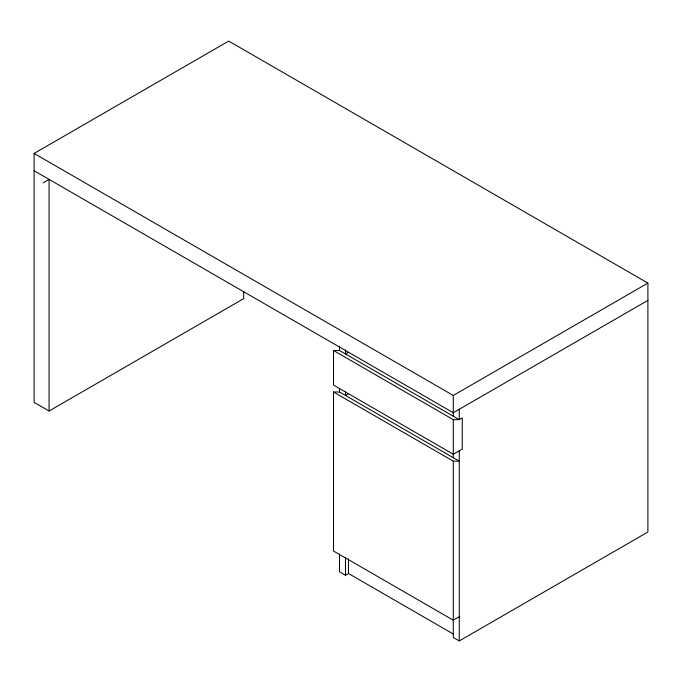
<?xml version="1.0" encoding="UTF-8"?>
<svg xmlns="http://www.w3.org/2000/svg" width="682" height="682" viewBox="0 0 682 682"><rect width="100%" height="100%" fill="white"/><g stroke="black" fill="none" stroke-linecap="round" stroke-linejoin="round"><path stroke-width="1.02" d="M243.687 291.214L243.687 298.648L49.07 411.016L34.1 402.371L34.1 153.441L228.717 41.073L647.9 283.09L647.9 532.02L459.267 640.927L453.283 637.465L453.283 461.143L333.515 391.997L333.515 551.03L453.283 620.177L459.267 616.724M43.085 182.827L49.07 179.366L49.07 411.016M348.485 352.236L345.493 353.967L345.493 349.815M348.485 393.727L345.493 395.449L345.493 391.306M34.1 153.441L453.283 395.449L647.9 283.09M453.283 412.738L647.9 300.378M453.283 454.229L462.26 449.037L462.26 417.921L459.267 419.652L453.283 419.652L333.515 350.505L333.515 385.083L453.513 454.357M339.5 553.886L339.5 571.78L345.493 575.233L348.485 573.502L453.513 634.141M333.515 350.505L339.5 350.505L459.267 419.652L459.267 409.277M333.515 391.997L339.5 391.997L459.267 461.143L453.283 461.143M34.1 170.73L453.513 412.874M459.267 450.768L459.267 640.927M453.283 395.449L453.283 416.199M453.283 419.652L453.283 457.682M348.485 558.771L348.485 573.502M345.493 557.347L345.493 575.233M339.5 346.354L339.5 350.505M339.5 388.885L339.5 391.997"/></g></svg>
